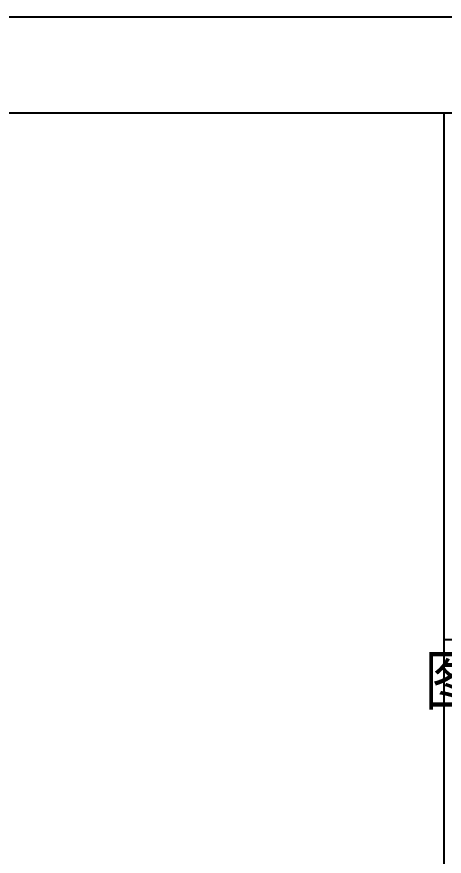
# Model space of a CAD drawing. Extents: x 628064 to 789462, y -248497 to 145317.
# Drawn here: x 729566 to 734006, y -197817 to -189097 of the extents above; entities that cross this region are included whole.
import ezdxf
from ezdxf.enums import TextEntityAlignment as Align

# ---------------------------------------------------------------- set-up
doc = ezdxf.new("R2010")
doc.units = 0
doc.header["$LTSCALE"] = 100
doc.layers.add('PUB_TITLE', color=4, linetype='Continuous')
doc.layers.add('tk', color=7, linetype='Continuous')
doc.styles.add('hztxt2', font='hztxt2')

msp = doc.modelspace()

# ---------------------------------------------------------------- linework, layer by layer
at = {"layer": 'PUB_TITLE'}
msp.add_line((734005.8, -195565.6), (741005.8, -195565.6), dxfattribs=at)
at = {"layer": 'tk'}
msp.add_line((734005.8, -247497.4), (734005.8, -190097.4), dxfattribs=at)
at = {"layer": 'tk', "color": 5}
msp.add_lwpolyline([(657905.8, -248497.4), (657905.8, -189097.4), (742005.8, -189097.4), (742005.8, -248497.4)], close=True, dxfattribs=at)
at = {"layer": 'tk'}
msp.add_lwpolyline([(660405.8, -247497.4), (741005.8, -247497.4), (741005.8, -190097.4), (660405.8, -190097.4)], close=True, dxfattribs=at)

# ---------------------------------------------------------------- texts
at = {"layer": 'PUB_TITLE', "style": 'hztxt2', "width": 0.8}
msp.add_text('图纸专用章', height=500, dxfattribs=at).set_placement((735167.8, -195976.7), align=Align.MIDDLE)

doc.saveas('drawing.dxf')
